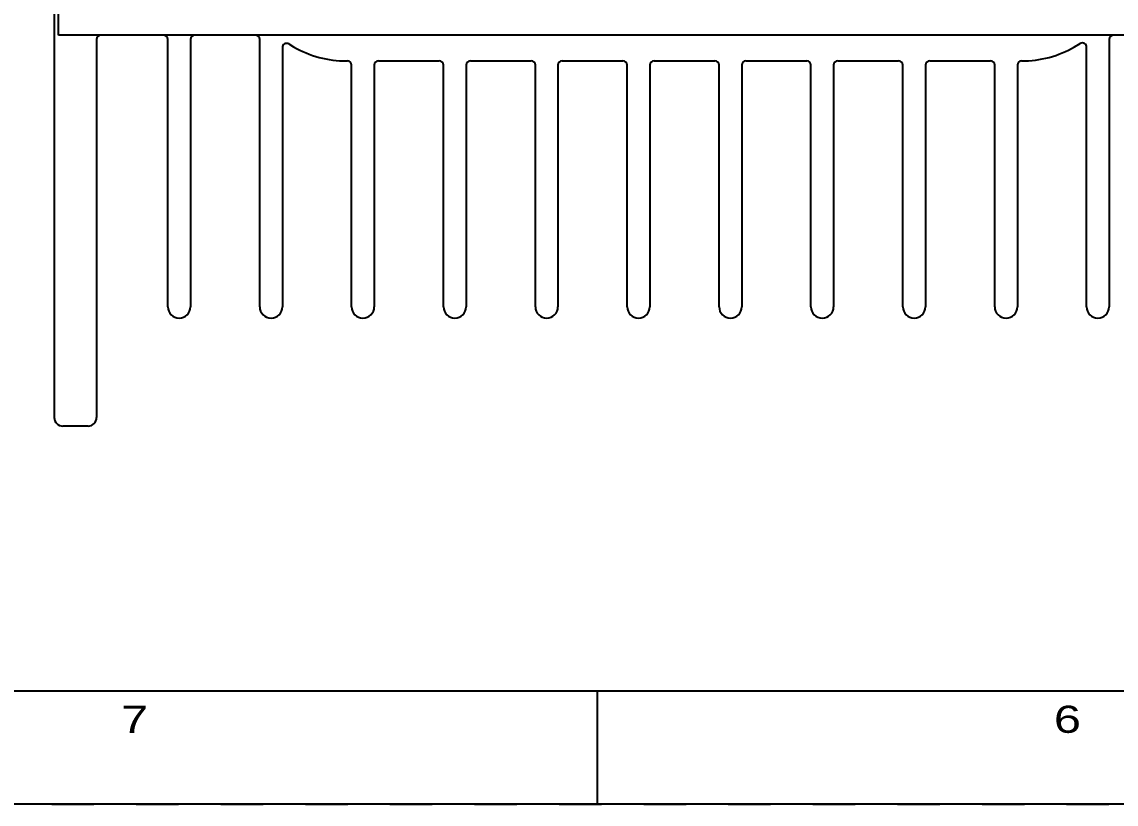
# Model space of a CAD drawing. Extents: x 0 to 34, y -0.3 to 21.7.
# Drawn here: x 6.226 to 11.065, y -0.262 to 3.196 of the extents above; entities that cross this region are included whole.
import ezdxf
from ezdxf.enums import TextEntityAlignment as Align

# ---------------------------------------------------------------- set-up
doc = ezdxf.new("R2010")
doc.units = 0
doc.header["$LTSCALE"] = 1.87
doc.linetypes.add('DOT', pattern=[0.2, 0.1, -0.1])
doc.layers.get('0').update_dxf_attribs({"linetype": 'CONTINUOUS'})

msp = doc.modelspace()

# ---------------------------------------------------------------- linework, layer by layer
at = {"color": 7, "linetype": 'CONTINUOUS'}
for p, q in [((6.3693, 5.4867), (6.3693, 1.4467)), ((6.3881, 3.1367), (6.3881, 5.5023)), ((11.3218, 3.1367), (6.3881, 3.1367)), ((6.5568, 3.118), (6.5568, 1.4467)), ((6.8718, 1.9367), (6.8718, 3.118)), ((6.9718, 3.118), (6.9718, 1.9367)), ((7.2781, 1.9367), (7.2781, 3.118)), ((7.4062, 3.0981), (7.4276, 3.0858)), ((10.8813, 3.0858), (10.9062, 3.1001)), ((11.0343, 3.118), (11.0343, 1.9367)), ((7.3781, 3.0819), (7.3781, 1.9367)), ((10.9343, 1.9367), (10.9343, 3.0839)), ((7.662, 3.023), (7.6656, 3.023)), ((7.6843, 1.9367), (7.6843, 3.0042)), ((7.7843, 3.0042), (7.7843, 1.9367)), ((7.8031, 3.023), (8.0718, 3.023)), ((8.0906, 1.9367), (8.0906, 3.0042)), ((8.1906, 3.0042), (8.1906, 1.9367)), ((8.2093, 3.023), (8.4781, 3.023)), ((8.4968, 1.9367), (8.4968, 3.0042)), ((8.5968, 3.0042), (8.5968, 1.9367)), ((8.6156, 3.023), (8.8843, 3.023)), ((8.9031, 1.9367), (8.9031, 3.0042)), ((9.0031, 3.0042), (9.0031, 1.9367)), ((9.0218, 3.023), (9.2906, 3.023)), ((9.3093, 1.9367), (9.3093, 3.0042)), ((9.4093, 3.0042), (9.4093, 1.9367)), ((9.4281, 3.023), (9.6968, 3.023)), ((9.7156, 1.9367), (9.7156, 3.0042)), ((9.8156, 3.0042), (9.8156, 1.9367)), ((9.8343, 3.023), (10.1031, 3.023)), ((10.1218, 1.9367), (10.1218, 3.0042)), ((10.2218, 3.0042), (10.2218, 1.9367)), ((10.2406, 3.023), (10.5093, 3.023)), ((10.5281, 1.9367), (10.5281, 3.0042)), ((10.6281, 3.0042), (10.6281, 1.9367)), ((6.5193, 1.4092), (6.4068, 1.4092)), ((0, -0.26), (34, -0.26))]:
    msp.add_line(p, q, dxfattribs=at)
at = {"color": 6, "linetype": 'CONTINUOUS'}
for p, q in [((0.02, 0.2383), (34.02, 0.2383)), ((8.77, 0.2383), (8.77, -0.2617))]:
    msp.add_line(p, q, dxfattribs=at)
at = {"color": 2, "linetype": 'DOT'}
msp.add_line((0, -0.2617), (34, -0.2617), dxfattribs=at)
at = {"color": 7, "linetype": 'CONTINUOUS'}
for centre, radius, start, end in [((6.5756, 3.118), 0.0187, 90, 180), ((6.8531, 3.118), 0.0187, 0, 90), ((6.9906, 3.118), 0.0187, 90, 180), ((7.2593, 3.118), 0.0187, 0, 90), ((7.3968, 3.0819), 0.0187, 60, 180), ((10.9156, 3.0839), 0.0187, 0, 120), ((11.0531, 3.118), 0.0187, 90, 180), ((7.662, 3.4917), 0.4688, 240, 270), ((10.647, 3.4917), 0.4688, 269.9809, 300), ((7.6656, 3.0042), 0.0187, 0, 90), ((7.8031, 3.0042), 0.0187, 90, 180), ((8.0718, 3.0042), 0.0187, 0, 90), ((8.2093, 3.0042), 0.0187, 90, 180), ((8.4781, 3.0042), 0.0187, 0, 90), ((8.6156, 3.0042), 0.0187, 90, 180), ((8.8843, 3.0042), 0.0187, 0, 90), ((9.0218, 3.0042), 0.0187, 90, 180), ((9.2906, 3.0042), 0.0187, 0, 90), ((9.4281, 3.0042), 0.0187, 90, 180), ((9.6968, 3.0042), 0.0187, 0, 90), ((9.8343, 3.0042), 0.0187, 90, 180), ((10.1031, 3.0042), 0.0187, 0, 90), ((10.2406, 3.0042), 0.0187, 90, 180), ((10.5093, 3.0042), 0.0187, 0, 90), ((10.6468, 3.0042), 0.0187, 90.0084, 180), ((6.9218, 1.9367), 0.05, 180, 360), ((7.3281, 1.9367), 0.05, 180, 360), ((7.7343, 1.9367), 0.05, 180, 360), ((8.1406, 1.9367), 0.05, 180, 360), ((8.5468, 1.9367), 0.05, 180, 360), ((8.9531, 1.9367), 0.05, 180, 360), ((9.3593, 1.9367), 0.05, 180, 360), ((9.7656, 1.9367), 0.05, 180, 360), ((10.1718, 1.9367), 0.05, 180, 360), ((10.5781, 1.9367), 0.05, 180, 360), ((10.9843, 1.9367), 0.05, 180, 360), ((6.4068, 1.4467), 0.0375, 180, 270), ((6.5193, 1.4467), 0.0375, 270, 360)]:
    msp.add_arc(centre, radius, start, end, dxfattribs=at)

# ---------------------------------------------------------------- texts
at = {"color": 2, "linetype": 'CONTINUOUS'}
for s, p, p2 in [('7', (6.6646, 0.0533), (6.7846, 0.0533)), ('6', (10.7896, 0.0533), (10.9096, 0.0533))]:
    msp.add_text(s, height=0.12, dxfattribs=at).set_placement(p, p2, align=Align.FIT)

doc.saveas('drawing.dxf')
